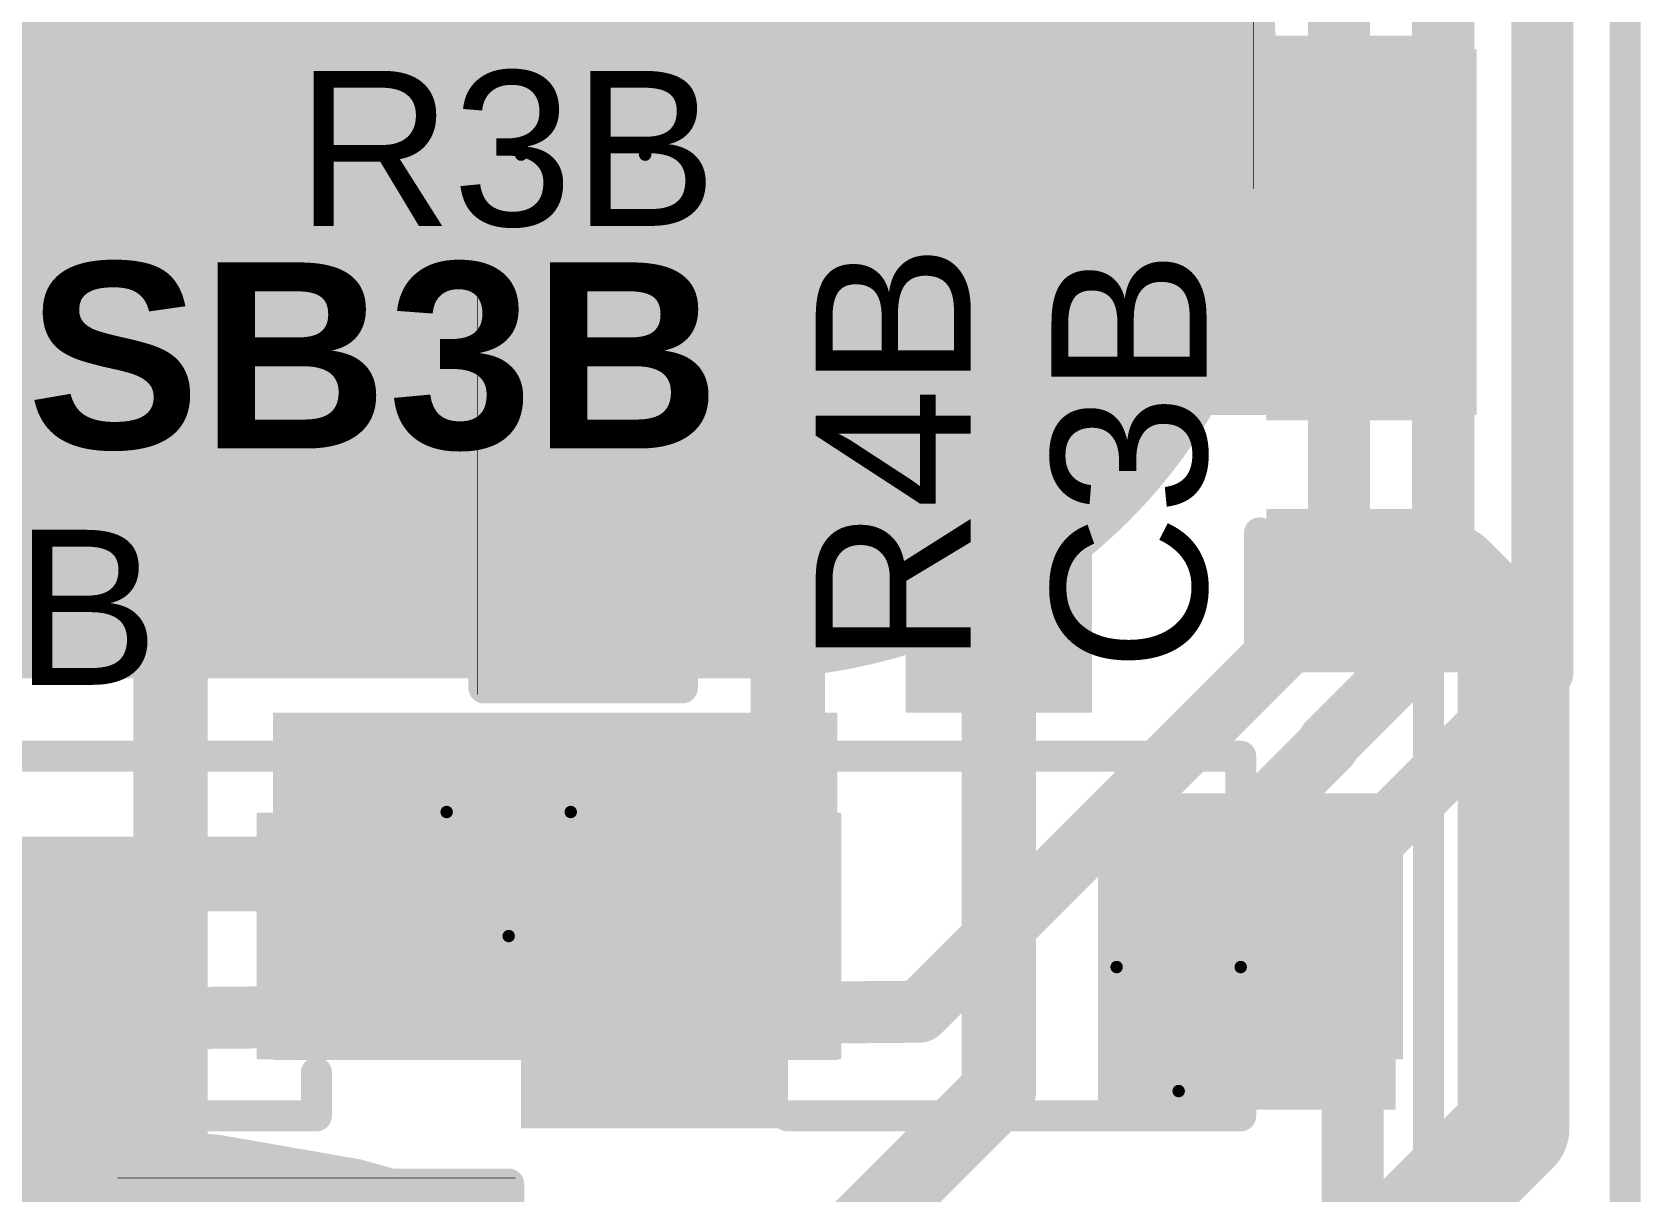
# Model space of a CAD drawing. Header units: inches. Extents: x -3.9 to 9.5, y -7 to 2.6.
# Drawn here: x -2.8957 to -2.6364, y -5.022 to -4.835 of the extents above; entities that cross this region are included whole.
import ezdxf

# ---------------------------------------------------------------- set-up
doc = ezdxf.new("R2010")
doc.units = ezdxf.units.IN
doc.header["$MEASUREMENT"] = 0
for name, color, linetype in [('Board Outline', 216, 'Continuous'), ('Bottom Layer', 5, 'Continuous'), ('Bottom Overlay', 54, 'Continuous'), ('Bottom Paste', 16, 'Continuous'), ('Bottom Solder', 6, 'Continuous'), ('Drill Drawing', 1, 'Continuous'), ('Top Layer', 1, 'Continuous'), ('Top Overlay', 2, 'Continuous'), ('Top Paste', 8, 'Continuous'), ('Top Solder', 216, 'Continuous'), ('Via Holes', 16, 'Continuous')]:
    doc.layers.add(name, color=color, linetype=linetype)
doc.styles.add('Arial', font='', dxfattribs={"height": 0.2})
doc.styles.add('Arial_Bold', font='', dxfattribs={"height": 0.2})
doc.styles.get('Arial').set_extended_font_data('Arial')
doc.styles.get('Arial_Bold').set_extended_font_data('Arial', bold=True)

# ---------------------------------------------------------------- blocks, each defined once
blk = doc.blocks.new('S______B______0402_89')
at = {"layer": 'Top Layer'}
for points in [[(-0.0275, -0.0125), (-0.0275, 0.0125), (-0.009500000000000003, 0.0125), (-0.009499999999999996, -0.0125)], [(0.009500000000000003, -0.0125), (0.009499999999999996, 0.0125), (0.0275, 0.0125), (0.0275, -0.0125)]]:
    blk.add_hatch(color=1, dxfattribs=at).paths.add_polyline_path(points)
at = {"layer": 'Top Paste'}
for points in [[(-0.0275, -0.0125), (-0.0275, 0.0125), (-0.009500000000000003, 0.0125), (-0.009499999999999996, -0.0125)], [(0.009500000000000003, -0.0125), (0.009499999999999996, 0.0125), (0.0275, 0.0125), (0.0275, -0.0125)]]:
    blk.add_hatch(color=8, dxfattribs=at).paths.add_polyline_path(points)
at = {"layer": 'Top Solder'}
for points in [[(-0.0296654, -0.0146654), (-0.0296654, 0.0146654), (-0.007334600000000003, 0.0146654), (-0.007334599999999997, -0.0146654)], [(0.007334600000000003, -0.0146654), (0.007334599999999997, 0.0146654), (0.0296654, 0.0146654), (0.0296654, -0.0146654)]]:
    blk.add_hatch(color=216, dxfattribs=at).paths.add_polyline_path(points)
at = {"layer": 'Top Overlay'}
for points in [[(-0.031, -0.016, 0.005, 0.005, 0), (-0.031, 0.016, 0.005, 0.005, 0)], [(0.031, 0.016, 0.005, 0.005, 0), (-0.031, 0.016, 0.005, 0.005, 0)], [(0.031, -0.016, 0.005, 0.005, 0), (0.031, 0.016, 0.005, 0.005, 0)], [(0.031, -0.016, 0.005, 0.005, 0), (-0.031, -0.016, 0.005, 0.005, 0)], [(0.032, -0.017, 0.000127, 0.000127, 0), (-0.032, -0.017, 0.000127, 0.000127, 0)]]:
    blk.add_lwpolyline(points, format="xyseb", dxfattribs=at)
for points in [[(-0.03225, 0.016, 0.0025, 0.0025, 1), (-0.02975, 0.016, 0.0025, 0.0025, 1)], [(-0.03225, 0.016, 0.0025, 0.0025, 1), (-0.02975, 0.016, 0.0025, 0.0025, 1)], [(0.02975, 0.016, 0.0025, 0.0025, 1), (0.03225, 0.016, 0.0025, 0.0025, 1)], [(0.02975, 0.016, 0.0025, 0.0025, 1), (0.03225, 0.016, 0.0025, 0.0025, 1)], [(-0.03225, -0.016, 0.0025, 0.0025, 1), (-0.02975, -0.016, 0.0025, 0.0025, 1)], [(-0.03225, -0.016, 0.0025, 0.0025, 1), (-0.02975, -0.016, 0.0025, 0.0025, 1)], [(0.02975, -0.016, 0.0025, 0.0025, 1), (0.03225, -0.016, 0.0025, 0.0025, 1)], [(0.02975, -0.016, 0.0025, 0.0025, 1), (0.03225, -0.016, 0.0025, 0.0025, 1)], [(-0.0320317, -0.017, 6.35e-05, 6.35e-05, 1), (-0.0319683, -0.017, 6.35e-05, 6.35e-05, 1)], [(0.0319683, -0.017, 6.35e-05, 6.35e-05, 1), (0.0320317, -0.017, 6.35e-05, 6.35e-05, 1)]]:
    blk.add_lwpolyline(points, format="xyseb", close=True, dxfattribs=at)
blk = doc.blocks.new('R___0402_152')
at = {"layer": 'Top Layer'}
for points in [[(-0.0275, -0.0125), (-0.0275, 0.0125), (-0.009499999999999998, 0.0125), (-0.009500000000000001, -0.0125)], [(0.009499999999999998, -0.0125), (0.009500000000000001, 0.0125), (0.0275, 0.0125), (0.0275, -0.0125)]]:
    blk.add_hatch(color=1, dxfattribs=at).paths.add_polyline_path(points)
at = {"layer": 'Top Paste'}
for points in [[(-0.0275, -0.0125), (-0.0275, 0.0125), (-0.009499999999999998, 0.0125), (-0.009500000000000001, -0.0125)], [(0.009499999999999998, -0.0125), (0.009500000000000001, 0.0125), (0.0275, 0.0125), (0.0275, -0.0125)]]:
    blk.add_hatch(color=8, dxfattribs=at).paths.add_polyline_path(points)
at = {"layer": 'Top Solder'}
for points in [[(-0.0296654, -0.0146654), (-0.0296654, 0.0146654), (-0.007334599999999998, 0.0146654), (-0.007334600000000002, -0.0146654)], [(0.007334599999999998, -0.0146654), (0.007334600000000002, 0.0146654), (0.0296654, 0.0146654), (0.0296654, -0.0146654)]]:
    blk.add_hatch(color=216, dxfattribs=at).paths.add_polyline_path(points)
at = {"layer": 'Top Overlay'}
for points in [[(-0.031, 0.016, 0.005, 0.005, 0), (-0.031, -0.016, 0.005, 0.005, 0)], [(0.031, 0.016, 0.005, 0.005, 0), (-0.031, 0.016, 0.005, 0.005, 0)], [(0.031, 0.016, 0.005, 0.005, 0), (0.031, -0.016, 0.005, 0.005, 0)], [(0.031, -0.016, 0.005, 0.005, 0), (-0.031, -0.016, 0.005, 0.005, 0)], [(0.032, -0.017, 0.000127, 0.000127, 0), (-0.032, -0.017, 0.000127, 0.000127, 0)]]:
    blk.add_lwpolyline(points, format="xyseb", dxfattribs=at)
for points in [[(-0.03225, 0.016, 0.0025, 0.0025, 1), (-0.02975, 0.016, 0.0025, 0.0025, 1)], [(-0.03225, 0.016, 0.0025, 0.0025, 1), (-0.02975, 0.016, 0.0025, 0.0025, 1)], [(0.02975, 0.016, 0.0025, 0.0025, 1), (0.03225, 0.016, 0.0025, 0.0025, 1)], [(0.02975, 0.016, 0.0025, 0.0025, 1), (0.03225, 0.016, 0.0025, 0.0025, 1)], [(-0.03225, -0.016, 0.0025, 0.0025, 1), (-0.02975, -0.016, 0.0025, 0.0025, 1)], [(-0.03225, -0.016, 0.0025, 0.0025, 1), (-0.02975, -0.016, 0.0025, 0.0025, 1)], [(0.02975, -0.016, 0.0025, 0.0025, 1), (0.03225, -0.016, 0.0025, 0.0025, 1)], [(0.02975, -0.016, 0.0025, 0.0025, 1), (0.03225, -0.016, 0.0025, 0.0025, 1)], [(-0.0320317, -0.017, 6.35e-05, 6.35e-05, 1), (-0.0319683, -0.017, 6.35e-05, 6.35e-05, 1)], [(0.0319683, -0.017, 6.35e-05, 6.35e-05, 1), (0.0320317, -0.017, 6.35e-05, 6.35e-05, 1)]]:
    blk.add_lwpolyline(points, format="xyseb", close=True, dxfattribs=at)
blk = doc.blocks.new('R___0402_159')
at = {"layer": 'Top Layer'}
for points in [[(-0.0275, -0.0125), (-0.0275, 0.0125), (-0.009500000000000003, 0.0125), (-0.009499999999999996, -0.0125)], [(0.009500000000000003, -0.0125), (0.009499999999999996, 0.0125), (0.0275, 0.0125), (0.0275, -0.0125)]]:
    blk.add_hatch(color=1, dxfattribs=at).paths.add_polyline_path(points)
at = {"layer": 'Top Paste'}
for points in [[(-0.0275, -0.0125), (-0.0275, 0.0125), (-0.009500000000000003, 0.0125), (-0.009499999999999996, -0.0125)], [(0.009500000000000003, -0.0125), (0.009499999999999996, 0.0125), (0.0275, 0.0125), (0.0275, -0.0125)]]:
    blk.add_hatch(color=8, dxfattribs=at).paths.add_polyline_path(points)
at = {"layer": 'Top Solder'}
for points in [[(-0.0296654, -0.0146654), (-0.0296654, 0.0146654), (-0.007334600000000003, 0.0146654), (-0.007334599999999997, -0.0146654)], [(0.007334600000000003, -0.0146654), (0.007334599999999997, 0.0146654), (0.0296654, 0.0146654), (0.0296654, -0.0146654)]]:
    blk.add_hatch(color=216, dxfattribs=at).paths.add_polyline_path(points)
at = {"layer": 'Top Overlay'}
for points in [[(-0.031, -0.016, 0.005, 0.005, 0), (-0.031, 0.016, 0.005, 0.005, 0)], [(0.031, 0.016, 0.005, 0.005, 0), (-0.031, 0.016, 0.005, 0.005, 0)], [(0.031, -0.016, 0.005, 0.005, 0), (0.031, 0.016, 0.005, 0.005, 0)], [(0.031, -0.016, 0.005, 0.005, 0), (-0.031, -0.016, 0.005, 0.005, 0)], [(0.032, -0.017, 0.000127, 0.000127, 0), (-0.032, -0.017, 0.000127, 0.000127, 0)]]:
    blk.add_lwpolyline(points, format="xyseb", dxfattribs=at)
for points in [[(-0.03225, 0.016, 0.0025, 0.0025, 1), (-0.02975, 0.016, 0.0025, 0.0025, 1)], [(-0.03225, 0.016, 0.0025, 0.0025, 1), (-0.02975, 0.016, 0.0025, 0.0025, 1)], [(0.02975, 0.016, 0.0025, 0.0025, 1), (0.03225, 0.016, 0.0025, 0.0025, 1)], [(0.02975, 0.016, 0.0025, 0.0025, 1), (0.03225, 0.016, 0.0025, 0.0025, 1)], [(-0.03225, -0.016, 0.0025, 0.0025, 1), (-0.02975, -0.016, 0.0025, 0.0025, 1)], [(-0.03225, -0.016, 0.0025, 0.0025, 1), (-0.02975, -0.016, 0.0025, 0.0025, 1)], [(0.02975, -0.016, 0.0025, 0.0025, 1), (0.03225, -0.016, 0.0025, 0.0025, 1)], [(0.02975, -0.016, 0.0025, 0.0025, 1), (0.03225, -0.016, 0.0025, 0.0025, 1)], [(-0.0320317, -0.017, 6.35e-05, 6.35e-05, 1), (-0.0319683, -0.017, 6.35e-05, 6.35e-05, 1)], [(0.0319683, -0.017, 6.35e-05, 6.35e-05, 1), (0.0320317, -0.017, 6.35e-05, 6.35e-05, 1)]]:
    blk.add_lwpolyline(points, format="xyseb", close=True, dxfattribs=at)
blk = doc.blocks.new('_EMG________B_201')
at = {"layer": 'Bottom Layer'}
h = blk.add_hatch(color=5, dxfattribs=at)
edge = h.paths.add_edge_path()
edge.add_arc((-0.1141722, 0.0005045), 0.0826771, 90, 270)
edge.add_line((-0.1141722, -0.0821726), (0.1141744, -0.0821726))
edge.add_arc((0.1141744, 0.0005045), 0.0826771, 270, 450)
edge.add_line((0.1141744, 0.08318160000000001), (-0.1141722, 0.08318160000000001))
at = {"layer": 'Bottom Paste'}
h = blk.add_hatch(color=16, dxfattribs=at)
edge = h.paths.add_edge_path()
edge.add_arc((-0.1141722, 0.0005045), 0.0826771, 90, 270)
edge.add_line((-0.1141722, -0.0821726), (0.1141744, -0.0821726))
edge.add_arc((0.1141744, 0.0005045), 0.0826771, 270, 450)
edge.add_line((0.1141744, 0.08318160000000001), (-0.1141722, 0.08318160000000001))
at = {"layer": 'Bottom Solder'}
h = blk.add_hatch(color=6, dxfattribs=at)
edge = h.paths.add_edge_path()
edge.add_arc((-0.1141722, 0.0005045), 0.0866771, 90, 270)
edge.add_line((-0.1141722, -0.0861726), (0.1141744, -0.0861726))
edge.add_arc((0.1141744, 0.0005045), 0.0866771, 270, 450)
edge.add_line((0.1141744, 0.08718160000000001), (-0.1141722, 0.08718160000000001))
at = {"layer": 'Bottom Overlay'}
blk.add_lwpolyline([(0.2237505, -0.4317177, 0.005, 0.005, 0), (0.2237505, 0.4317242, 0.005, 0.005, 0)], format="xyseb", dxfattribs=at)
blk = doc.blocks.new('SOD_323_215')
at = {"layer": 'Top Layer'}
for points in [[(-0.02952755, -0.01771655), (-0.06102365, -0.01771655), (-0.06102365, 0.01771655), (-0.02952755, 0.01771655)], [(0.06102365, -0.01771655), (0.02952755, -0.01771655), (0.02952755, 0.01771655), (0.06102365, 0.01771655)]]:
    blk.add_hatch(color=1, dxfattribs=at).paths.add_polyline_path(points)
at = {"layer": 'Top Overlay'}
for points in [[(-0.079, 0.019), (-0.036, 0.019), (-0.036, 0.031), (-0.079, 0.031)], [(-0.079, -0.02), (-0.062, -0.02), (-0.062, 0.02), (-0.079, 0.02)], [(-0.079, -0.031), (-0.036, -0.031), (-0.036, -0.019), (-0.079, -0.019)]]:
    blk.add_hatch(color=2, dxfattribs=at).paths.add_polyline_path(points)
at = {"layer": 'Top Paste'}
for points in [[(-0.02952755, -0.01771655), (-0.06102365, -0.01771655), (-0.06102365, 0.01771655), (-0.02952755, 0.01771655)], [(0.06102365, -0.01771655), (0.02952755, -0.01771655), (0.02952755, 0.01771655), (0.06102365, 0.01771655)]]:
    blk.add_hatch(color=8, dxfattribs=at).paths.add_polyline_path(points)
at = {"layer": 'Top Solder'}
for points in [[(-0.02736215, -0.01988195), (-0.06318905, -0.01988195), (-0.06318905, 0.01988195), (-0.02736215, 0.01988195)], [(0.06318905, -0.01988195), (0.02736215, -0.01988195), (0.02736215, 0.01988195), (0.06318905, 0.01988195)]]:
    blk.add_hatch(color=216, dxfattribs=at).paths.add_polyline_path(points)
at = {"layer": 'Top Overlay'}
for points in [[(-0.036, 0.029, 0.005, 0.005, 0), (0.037, 0.029, 0.005, 0.005, 0)], [(0.037, 0.022, 0.005, 0.005, 0), (0.037, 0.029, 0.005, 0.005, 0)], [(0.037, -0.029, 0.005, 0.005, 0), (0.037, -0.022, 0.005, 0.005, 0)], [(-0.036, -0.029, 0.005, 0.005, 0), (0.037, -0.029, 0.005, 0.005, 0)]]:
    blk.add_lwpolyline(points, format="xyseb", dxfattribs=at)
for points in [[(-0.03725, 0.029, 0.0025, 0.0025, 1), (-0.03475, 0.029, 0.0025, 0.0025, 1)], [(0.03575, 0.029, 0.0025, 0.0025, 1), (0.03825, 0.029, 0.0025, 0.0025, 1)], [(0.03575, 0.029, 0.0025, 0.0025, 1), (0.03825, 0.029, 0.0025, 0.0025, 1)], [(0.03575, 0.022, 0.0025, 0.0025, 1), (0.03825, 0.022, 0.0025, 0.0025, 1)], [(0.03575, -0.022, 0.0025, 0.0025, 1), (0.03825, -0.022, 0.0025, 0.0025, 1)], [(-0.03725, -0.029, 0.0025, 0.0025, 1), (-0.03475, -0.029, 0.0025, 0.0025, 1)], [(0.03575, -0.029, 0.0025, 0.0025, 1), (0.03825, -0.029, 0.0025, 0.0025, 1)], [(0.03575, -0.029, 0.0025, 0.0025, 1), (0.03825, -0.029, 0.0025, 0.0025, 1)]]:
    blk.add_lwpolyline(points, format="xyseb", close=True, dxfattribs=at)
blk = doc.blocks.new('SOD_323_222')
at = {"layer": 'Top Layer'}
for points in [[(-0.02952755, -0.01771655), (-0.06102365, -0.01771655), (-0.06102365, 0.01771655), (-0.02952755, 0.01771655)], [(0.06102365, -0.01771655), (0.02952755, -0.01771655), (0.02952755, 0.01771655), (0.06102365, 0.01771655)]]:
    blk.add_hatch(color=1, dxfattribs=at).paths.add_polyline_path(points)
at = {"layer": 'Top Overlay'}
for points in [[(-0.079, 0.019), (-0.036, 0.019), (-0.036, 0.031), (-0.079, 0.031)], [(-0.079, -0.02), (-0.062, -0.02), (-0.062, 0.02), (-0.079, 0.02)], [(-0.079, -0.031), (-0.036, -0.031), (-0.036, -0.019), (-0.079, -0.019)]]:
    blk.add_hatch(color=2, dxfattribs=at).paths.add_polyline_path(points)
at = {"layer": 'Top Paste'}
for points in [[(-0.02952755, -0.01771655), (-0.06102365, -0.01771655), (-0.06102365, 0.01771655), (-0.02952755, 0.01771655)], [(0.06102365, -0.01771655), (0.02952755, -0.01771655), (0.02952755, 0.01771655), (0.06102365, 0.01771655)]]:
    blk.add_hatch(color=8, dxfattribs=at).paths.add_polyline_path(points)
at = {"layer": 'Top Solder'}
for points in [[(-0.02736215, -0.01988195), (-0.06318905, -0.01988195), (-0.06318905, 0.01988195), (-0.02736215, 0.01988195)], [(0.06318905, -0.01988195), (0.02736215, -0.01988195), (0.02736215, 0.01988195), (0.06318905, 0.01988195)]]:
    blk.add_hatch(color=216, dxfattribs=at).paths.add_polyline_path(points)
at = {"layer": 'Top Overlay'}
for points in [[(-0.036, 0.029, 0.005, 0.005, 0), (0.037, 0.029, 0.005, 0.005, 0)], [(0.037, 0.022, 0.005, 0.005, 0), (0.037, 0.029, 0.005, 0.005, 0)], [(0.037, -0.029, 0.005, 0.005, 0), (0.037, -0.022, 0.005, 0.005, 0)], [(-0.036, -0.029, 0.005, 0.005, 0), (0.037, -0.029, 0.005, 0.005, 0)]]:
    blk.add_lwpolyline(points, format="xyseb", dxfattribs=at)
for points in [[(-0.03725, 0.029, 0.0025, 0.0025, 1), (-0.03475, 0.029, 0.0025, 0.0025, 1)], [(0.03575, 0.029, 0.0025, 0.0025, 1), (0.03825, 0.029, 0.0025, 0.0025, 1)], [(0.03575, 0.029, 0.0025, 0.0025, 1), (0.03825, 0.029, 0.0025, 0.0025, 1)], [(0.03575, 0.022, 0.0025, 0.0025, 1), (0.03825, 0.022, 0.0025, 0.0025, 1)], [(0.03575, -0.022, 0.0025, 0.0025, 1), (0.03825, -0.022, 0.0025, 0.0025, 1)], [(-0.03725, -0.029, 0.0025, 0.0025, 1), (-0.03475, -0.029, 0.0025, 0.0025, 1)], [(0.03575, -0.029, 0.0025, 0.0025, 1), (0.03825, -0.029, 0.0025, 0.0025, 1)], [(0.03575, -0.029, 0.0025, 0.0025, 1), (0.03825, -0.029, 0.0025, 0.0025, 1)]]:
    blk.add_lwpolyline(points, format="xyseb", close=True, dxfattribs=at)
blk = doc.blocks.new('C___0402_250')
at = {"layer": 'Top Layer'}
for points in [[(-0.0275, -0.0125), (-0.0275, 0.0125), (-0.009499999999999998, 0.0125), (-0.009500000000000001, -0.0125)], [(0.009499999999999998, -0.0125), (0.009500000000000001, 0.0125), (0.0275, 0.0125), (0.0275, -0.0125)]]:
    blk.add_hatch(color=1, dxfattribs=at).paths.add_polyline_path(points)
at = {"layer": 'Top Paste'}
for points in [[(-0.0275, -0.0125), (-0.0275, 0.0125), (-0.009499999999999998, 0.0125), (-0.009500000000000001, -0.0125)], [(0.009499999999999998, -0.0125), (0.009500000000000001, 0.0125), (0.0275, 0.0125), (0.0275, -0.0125)]]:
    blk.add_hatch(color=8, dxfattribs=at).paths.add_polyline_path(points)
at = {"layer": 'Top Solder'}
for points in [[(-0.0298622, -0.0148622), (-0.0298622, 0.0148622), (-0.007137799999999999, 0.0148622), (-0.007137800000000001, -0.0148622)], [(0.007137799999999999, -0.0148622), (0.007137800000000001, 0.0148622), (0.0298622, 0.0148622), (0.0298622, -0.0148622)]]:
    blk.add_hatch(color=216, dxfattribs=at).paths.add_polyline_path(points)
at = {"layer": 'Top Overlay'}
for points in [[(-0.031, 0.016, 0.005, 0.005, 0), (-0.011, 0.016, 0.005, 0.005, 0)], [(-0.031, 0.016, 0.005, 0.005, 0), (-0.031, -0.016, 0.005, 0.005, 0)], [(0.011, 0.016, 0.005, 0.005, 0), (0.031, 0.016, 0.005, 0.005, 0)], [(0.031, 0.016, 0.005, 0.005, 0), (0.031, -0.016, 0.005, 0.005, 0)], [(-0.031, -0.016, 0.005, 0.005, 0), (-0.011, -0.016, 0.005, 0.005, 0)], [(0.011, -0.016, 0.005, 0.005, 0), (0.031, -0.016, 0.005, 0.005, 0)]]:
    blk.add_lwpolyline(points, format="xyseb", dxfattribs=at)
for points in [[(-0.03225, 0.016, 0.0025, 0.0025, 1), (-0.02975, 0.016, 0.0025, 0.0025, 1)], [(-0.03225, 0.016, 0.0025, 0.0025, 1), (-0.02975, 0.016, 0.0025, 0.0025, 1)], [(-0.01225, 0.016, 0.0025, 0.0025, 1), (-0.00975, 0.016, 0.0025, 0.0025, 1)], [(0.00975, 0.016, 0.0025, 0.0025, 1), (0.01225, 0.016, 0.0025, 0.0025, 1)], [(0.02975, 0.016, 0.0025, 0.0025, 1), (0.03225, 0.016, 0.0025, 0.0025, 1)], [(0.02975, 0.016, 0.0025, 0.0025, 1), (0.03225, 0.016, 0.0025, 0.0025, 1)], [(-0.03225, -0.016, 0.0025, 0.0025, 1), (-0.02975, -0.016, 0.0025, 0.0025, 1)], [(-0.03225, -0.016, 0.0025, 0.0025, 1), (-0.02975, -0.016, 0.0025, 0.0025, 1)], [(-0.01225, -0.016, 0.0025, 0.0025, 1), (-0.00975, -0.016, 0.0025, 0.0025, 1)], [(0.00975, -0.016, 0.0025, 0.0025, 1), (0.01225, -0.016, 0.0025, 0.0025, 1)], [(0.02975, -0.016, 0.0025, 0.0025, 1), (0.03225, -0.016, 0.0025, 0.0025, 1)], [(0.02975, -0.016, 0.0025, 0.0025, 1), (0.03225, -0.016, 0.0025, 0.0025, 1)]]:
    blk.add_lwpolyline(points, format="xyseb", close=True, dxfattribs=at)

msp = doc.modelspace()

# ---------------------------------------------------------------- hatches: boundary and pattern name
at = {"layer": 'Bottom Layer'}
h = msp.add_hatch(color=5, dxfattribs=at)
edge = h.paths.add_edge_path()
edge.add_arc((-2.8069162, -4.8647837), 0.011811, 0, 360)
h = msp.add_hatch(color=5, dxfattribs=at)
edge = h.paths.add_edge_path()
edge.add_arc((-2.8189162, -4.9707837), 0.011811, 0, 360)
h = msp.add_hatch(color=5, dxfattribs=at)
edge = h.paths.add_edge_path()
edge.add_arc((-2.7109162, -4.9957837), 0.011811, 0, 360)
at = {"layer": 'Top Layer'}
for points in [[(-2.7548964, -4.9447837), (-2.7248964, -4.9447837), (-2.7248964, -4.7987837), (-2.7548964, -4.7987837)], [(-2.7098963, -4.8577837), (-2.6628963, -4.8577837), (-2.6628963, -4.8377837), (-2.7098963, -4.8377837)], [(-2.7098963, -4.8967837), (-2.6628963, -4.8967837), (-2.6628963, -4.8377837), (-2.7098963, -4.8377837)], [(-2.8519162, -4.9377837), (-2.7919162, -4.9377837), (-2.7919162, -4.9117837), (-2.8519162, -4.9117837)], [(-2.8569162, -5.0007837), (-2.7659162, -5.0007837), (-2.7659162, -4.9447837), (-2.8569162, -4.9447837)], [(-2.7239162, -5.0087837), (-2.6759162, -5.0087837), (-2.6759162, -4.9577837), (-2.7239162, -4.9577837)], [(-2.9479162, -5.0507837), (-2.8679162, -5.0507837), (-2.8679162, -4.9647837), (-2.9479162, -4.9647837)]]:
    msp.add_hatch(color=1, dxfattribs=at).paths.add_polyline_path(points)
h = msp.add_hatch(color=1, dxfattribs=at)
edge = h.paths.add_edge_path()
edge.add_arc((-2.8069162, -4.8647837), 0.011811, 0, 360)
h = msp.add_hatch(color=1, dxfattribs=at)
edge = h.paths.add_edge_path()
edge.add_arc((-2.8189162, -4.9707837), 0.011811, 0, 360)
h = msp.add_hatch(color=1, dxfattribs=at)
edge = h.paths.add_edge_path()
edge.add_arc((-2.7109162, -4.9957837), 0.011811, 0, 360)
at = {"layer": 'Via Holes'}
h = msp.add_hatch(color=7, dxfattribs=at)
edge = h.paths.add_edge_path()
edge.add_arc((-2.8069162, -4.8647837), 0.0059055, 0, 360)
h = msp.add_hatch(color=7, dxfattribs=at)
edge = h.paths.add_edge_path()
edge.add_arc((-2.8189162, -4.9707837), 0.0059055, 0, 360)
h = msp.add_hatch(color=7, dxfattribs=at)
edge = h.paths.add_edge_path()
edge.add_arc((-2.7109162, -4.9957837), 0.0059055, 0, 360)

# ---------------------------------------------------------------- linework, layer by layer
at = {"layer": 'Board Outline'}
msp.add_lwpolyline([(-2.6389176, -4.4233231, 0.005, 0.005, 0), (-2.6389162, -5.2837858, 0.005, 0.005, 0)], format="xyseb", dxfattribs=at)
at = {"layer": 'Bottom Layer'}
for points in [[(-2.6522815, -4.938149, 0.01, 0.01, 0), (-2.6522815, -4.7694184, 0.01, 0.01, 0)], [(-2.6682815, -4.931149, 0.01, 0.01, 0), (-2.6682815, -4.7898985, 0.01, 0.01, 0)], [(-2.6850767, -4.9253168, 0.01, 0.01, 0), (-2.6850767, -4.8066232, 0.01, 0.01, 0)], [(-2.7269162, -4.9671563, 0.01, 0.01, 0), (-2.6850767, -4.9253168, 0.01, 0.01, 0)], [(-2.6868359, -4.9497034, 0.01, 0.01, 0), (-2.6682815, -4.931149, 0.01, 0.01, 0)], [(-2.6828688, -4.9687363, 0.01, 0.01, 0), (-2.6522815, -4.938149, 0.01, 0.01, 0)], [(-2.7109162, -4.9741563, 0.01, 0.01, 0), (-2.6868359, -4.950076, 0.01, 0.01, 0)], [(-2.6868359, -4.950076, 0.01, 0.01, 0), (-2.6868359, -4.9497034, 0.01, 0.01, 0)], [(-2.7527443, -4.9929844, 0.01, 0.01, 0), (-2.7269162, -4.9671563, 0.01, 0.01, 0)], [(-3.0899162, -4.9707837, 0.012, 0.012, 0), (-2.8189162, -4.9707837, 0.012, 0.012, 0)], [(-2.8189162, -4.9707837, 0.012, 0.012, 0), (-2.818677, -4.9707837, 0.012, 0.012, 0)], [(-2.6828688, -5.0298311, 0.01, 0.01, 0), (-2.6828688, -4.9687363, 0.01, 0.01, 0)], [(-2.7109162, -4.9957837, 0.01, 0.01, 0), (-2.7109162, -4.9741563, 0.01, 0.01, 0)], [(-3.0708758, -4.9957432, 0.01, 0.01, 0), (-2.8231583, -4.993595, 0.01, 0.01, 0)], [(-2.8231583, -4.993595, 0.01, 0.01, 0), (-2.8230715, -4.9935947, 0.01, 0.01, 0)], [(-2.8230715, -4.9935947, 0.01, 0.01, 0), (-2.810889, -4.9935947, 0.01, 0.01, 0)], [(-2.810889, -4.9935947, 0.01, 0.01, 0), (-2.8079349, -4.993463, 0.01, 0.01, 0)], [(-2.8079349, -4.993463, 0.01, 0.01, 0), (-2.7527443, -4.9929843, 0.01, 0.01, 0)], [(-3.0659163, -5.0992836, 0.02, 0.02, -1.347470357221501), (-2.8344158, -5.4654085, 0.02, 0.02, 0)]]:
    msp.add_lwpolyline(points, format="xyseb", dxfattribs=at)
for points in [[(-2.6875767, -4.9253168, 0.005, 0.005, 1), (-2.6825767, -4.9253168, 0.005, 0.005, 1)], [(-2.6875767, -4.9253168, 0.005, 0.005, 1), (-2.6825767, -4.9253168, 0.005, 0.005, 1)], [(-2.6707815, -4.931149, 0.005, 0.005, 1), (-2.6657815, -4.931149, 0.005, 0.005, 1)], [(-2.6707815, -4.931149, 0.005, 0.005, 1), (-2.6657815, -4.931149, 0.005, 0.005, 1)], [(-2.6547815, -4.938149, 0.005, 0.005, 1), (-2.6497815, -4.938149, 0.005, 0.005, 1)], [(-2.6547815, -4.938149, 0.005, 0.005, 1), (-2.6497815, -4.938149, 0.005, 0.005, 1)], [(-2.6893359, -4.9497034, 0.005, 0.005, 1), (-2.6843359, -4.9497034, 0.005, 0.005, 1)], [(-2.6893359, -4.9497034, 0.005, 0.005, 1), (-2.6843359, -4.9497034, 0.005, 0.005, 1)], [(-2.6893359, -4.950076, 0.005, 0.005, 1), (-2.6843359, -4.950076, 0.005, 0.005, 1)], [(-2.6893359, -4.950076, 0.005, 0.005, 1), (-2.6843359, -4.950076, 0.005, 0.005, 1)], [(-2.7294162, -4.9671563, 0.005, 0.005, 1), (-2.7244162, -4.9671563, 0.005, 0.005, 1)], [(-2.7294162, -4.9671563, 0.005, 0.005, 1), (-2.7244162, -4.9671563, 0.005, 0.005, 1)], [(-2.8219162, -4.9707837, 0.006, 0.006, 1), (-2.8159162, -4.9707837, 0.006, 0.006, 1)], [(-2.8219162, -4.9707837, 0.006, 0.006, 1), (-2.8159162, -4.9707837, 0.006, 0.006, 1)], [(-2.821677, -4.9707837, 0.006, 0.006, 1), (-2.815677, -4.9707837, 0.006, 0.006, 1)], [(-2.6853688, -4.9687363, 0.005, 0.005, 1), (-2.6803688, -4.9687363, 0.005, 0.005, 1)], [(-2.6853688, -4.9687363, 0.005, 0.005, 1), (-2.6803688, -4.9687363, 0.005, 0.005, 1)], [(-2.7134162, -4.9741563, 0.005, 0.005, 1), (-2.7084162, -4.9741563, 0.005, 0.005, 1)], [(-2.7134162, -4.9741563, 0.005, 0.005, 1), (-2.7084162, -4.9741563, 0.005, 0.005, 1)], [(-2.8256583, -4.993595, 0.005, 0.005, 1), (-2.8206583, -4.993595, 0.005, 0.005, 1)], [(-2.8256583, -4.993595, 0.005, 0.005, 1), (-2.8206583, -4.993595, 0.005, 0.005, 1)], [(-2.8255715, -4.9935947, 0.005, 0.005, 1), (-2.8205715, -4.9935947, 0.005, 0.005, 1)], [(-2.8255715, -4.9935947, 0.005, 0.005, 1), (-2.8205715, -4.9935947, 0.005, 0.005, 1)], [(-2.813389, -4.9935947, 0.005, 0.005, 1), (-2.808389, -4.9935947, 0.005, 0.005, 1)], [(-2.813389, -4.9935947, 0.005, 0.005, 1), (-2.808389, -4.9935947, 0.005, 0.005, 1)], [(-2.8104349, -4.993463, 0.005, 0.005, 1), (-2.8054349, -4.993463, 0.005, 0.005, 1)], [(-2.8104349, -4.993463, 0.005, 0.005, 1), (-2.8054349, -4.993463, 0.005, 0.005, 1)], [(-2.7552443, -4.9929843, 0.005, 0.005, 1), (-2.7502443, -4.9929843, 0.005, 0.005, 1)], [(-2.7552443, -4.9929844, 0.005, 0.005, 1), (-2.7502443, -4.9929844, 0.005, 0.005, 1)], [(-2.7134162, -4.9957837, 0.005, 0.005, 1), (-2.7084162, -4.9957837, 0.005, 0.005, 1)]]:
    msp.add_lwpolyline(points, format="xyseb", close=True, dxfattribs=at)
at = {"layer": 'Drill Drawing'}
for points in [[(-2.8169162, -4.8547837, 0.002, 0.002, 0), (-2.7969162, -4.8547837, 0.002, 0.002, 0)], [(-2.8169162, -4.8547837, 0.002, 0.002, 0), (-2.8069162, -4.8747837, 0.002, 0.002, 0)], [(-2.8069162, -4.8747837, 0.002, 0.002, 0), (-2.7969162, -4.8547837, 0.002, 0.002, 0)], [(-2.8289162, -4.9607837, 0.002, 0.002, 0), (-2.8089162, -4.9607837, 0.002, 0.002, 0)], [(-2.8289162, -4.9607837, 0.002, 0.002, 0), (-2.8189162, -4.9807837, 0.002, 0.002, 0)], [(-2.8189162, -4.9807837, 0.002, 0.002, 0), (-2.8089162, -4.9607837, 0.002, 0.002, 0)], [(-2.7209162, -4.9857837, 0.002, 0.002, 0), (-2.7009162, -4.9857837, 0.002, 0.002, 0)], [(-2.7209162, -4.9857837, 0.002, 0.002, 0), (-2.7109162, -5.0057837, 0.002, 0.002, 0)], [(-2.7109162, -5.0057837, 0.002, 0.002, 0), (-2.7009162, -4.9857837, 0.002, 0.002, 0)]]:
    msp.add_lwpolyline(points, format="xyseb", dxfattribs=at)
for points in [[(-2.8174162, -4.8547837, 0.001, 0.001, 1), (-2.8164162, -4.8547837, 0.001, 0.001, 1)], [(-2.8174162, -4.8547837, 0.001, 0.001, 1), (-2.8164162, -4.8547837, 0.001, 0.001, 1)], [(-2.7974162, -4.8547837, 0.001, 0.001, 1), (-2.7964162, -4.8547837, 0.001, 0.001, 1)], [(-2.7974162, -4.8547837, 0.001, 0.001, 1), (-2.7964162, -4.8547837, 0.001, 0.001, 1)], [(-2.8074162, -4.8747837, 0.001, 0.001, 1), (-2.8064162, -4.8747837, 0.001, 0.001, 1)], [(-2.8074162, -4.8747837, 0.001, 0.001, 1), (-2.8064162, -4.8747837, 0.001, 0.001, 1)], [(-2.8294162, -4.9607837, 0.001, 0.001, 1), (-2.8284162, -4.9607837, 0.001, 0.001, 1)], [(-2.8294162, -4.9607837, 0.001, 0.001, 1), (-2.8284162, -4.9607837, 0.001, 0.001, 1)], [(-2.8094162, -4.9607837, 0.001, 0.001, 1), (-2.8084162, -4.9607837, 0.001, 0.001, 1)], [(-2.8094162, -4.9607837, 0.001, 0.001, 1), (-2.8084162, -4.9607837, 0.001, 0.001, 1)], [(-2.8194162, -4.9807837, 0.001, 0.001, 1), (-2.8184162, -4.9807837, 0.001, 0.001, 1)], [(-2.8194162, -4.9807837, 0.001, 0.001, 1), (-2.8184162, -4.9807837, 0.001, 0.001, 1)], [(-2.7214162, -4.9857837, 0.001, 0.001, 1), (-2.7204162, -4.9857837, 0.001, 0.001, 1)], [(-2.7214162, -4.9857837, 0.001, 0.001, 1), (-2.7204162, -4.9857837, 0.001, 0.001, 1)], [(-2.7014162, -4.9857837, 0.001, 0.001, 1), (-2.7004162, -4.9857837, 0.001, 0.001, 1)], [(-2.7014162, -4.9857837, 0.001, 0.001, 1), (-2.7004162, -4.9857837, 0.001, 0.001, 1)], [(-2.7114162, -5.0057837, 0.001, 0.001, 1), (-2.7104162, -5.0057837, 0.001, 0.001, 1)], [(-2.7114162, -5.0057837, 0.001, 0.001, 1), (-2.7104162, -5.0057837, 0.001, 0.001, 1)]]:
    msp.add_lwpolyline(points, format="xyseb", close=True, dxfattribs=at)
at = {"layer": 'Top Layer'}
for points in [[(-2.8734162, -5.0347837, 0.012, 0.012, 0), (-2.8734162, -4.7507837, 0.012, 0.012, 0)], [(-2.8459162, -4.9184258, 0.01, 0.01, 0), (-2.8459162, -4.7653463, 0.01, 0.01, 0)], [(-2.7739162, -4.9715081, 0.012, 0.012, 0), (-2.7739162, -4.8124133, 0.012, 0.012, 0)], [(-2.7398964, -5.0057838, 0.012, 0.012, 0), (-2.7398964, -4.8357837, 0.012, 0.012, 0)], [(-2.8069162, -4.8912837, 0.012, 0.012, 0), (-2.8069162, -4.8647837, 0.012, 0.012, 0)], [(-2.8459162, -4.9184258, 0.01, 0.01, 0), (-2.8400583, -4.9242837, 0.01, 0.01, 0)], [(-2.6818963, -4.9232837, 0.018, 0.018, 0), (-2.6674604, -4.9232837, 0.018, 0.018, 0)], [(-2.6674604, -4.9232837, 0.018, 0.018, 0), (-2.6569162, -4.9338279, 0.018, 0.018, 0)], [(-2.8400583, -4.9242837, 0.01, 0.01, 0), (-2.8109162, -4.9242837, 0.01, 0.01, 0)], [(-2.8109162, -4.9242837, 0.01, 0.01, 0), (-2.8069162, -4.9282837, 0.01, 0.01, 0)], [(-2.6569162, -5.0117837, 0.018, 0.018, 0), (-2.6569162, -4.9338279, 0.018, 0.018, 0)], [(-2.8189162, -4.9677837, 0.012, 0.012, 0), (-2.8189162, -4.9607837, 0.012, 0.012, 0)], [(-2.8219162, -4.9677837, 0.012, 0.012, 0), (-2.8189162, -4.9677837, 0.012, 0.012, 0)], [(-2.7831918, -4.9807837, 0.01, 0.01, 0), (-2.7739162, -4.9715081, 0.01, 0.01, 0)], [(-2.6926406, -4.9827522, 0.01, 0.01, 0), (-2.6926406, -4.9807837, 0.01, 0.01, 0)], [(-2.7033887, -4.9935003, 0.01, 0.01, 0), (-2.6926406, -4.9827522, 0.01, 0.01, 0)], [(-2.7109162, -4.9957837, 0.01, 0.01, 0), (-2.7086328, -4.9935003, 0.01, 0.01, 0)], [(-2.7086328, -4.9935003, 0.01, 0.01, 0), (-2.7033887, -4.9935003, 0.01, 0.01, 0)], [(-2.7708963, -5.0367837, 0.012, 0.012, 0), (-2.7398964, -5.0057838, 0.012, 0.012, 0)], [(-2.7109162, -5.0657837, 0.018, 0.018, 0), (-2.6569162, -5.0117837, 0.018, 0.018, 0)]]:
    msp.add_lwpolyline(points, format="xyseb", dxfattribs=at)
for points in [[(-2.7428964, -4.8357837, 0.006, 0.006, 1), (-2.7368964, -4.8357837, 0.006, 0.006, 1)], [(-2.8099162, -4.8647837, 0.006, 0.006, 1), (-2.8039162, -4.8647837, 0.006, 0.006, 1)], [(-2.8099162, -4.8912837, 0.006, 0.006, 1), (-2.8039162, -4.8912837, 0.006, 0.006, 1)], [(-2.8484162, -4.9184258, 0.005, 0.005, 1), (-2.8434162, -4.9184258, 0.005, 0.005, 1)], [(-2.8484162, -4.9184258, 0.005, 0.005, 1), (-2.8434162, -4.9184258, 0.005, 0.005, 1)], [(-2.6863963, -4.9232837, 0.009, 0.009, 1), (-2.6773963, -4.9232837, 0.009, 0.009, 1)], [(-2.6719604, -4.9232837, 0.009, 0.009, 1), (-2.6629604, -4.9232837, 0.009, 0.009, 1)], [(-2.6719604, -4.9232837, 0.009, 0.009, 1), (-2.6629604, -4.9232837, 0.009, 0.009, 1)], [(-2.8425583, -4.9242837, 0.005, 0.005, 1), (-2.8375583, -4.9242837, 0.005, 0.005, 1)], [(-2.8425583, -4.9242837, 0.005, 0.005, 1), (-2.8375583, -4.9242837, 0.005, 0.005, 1)], [(-2.8134162, -4.9242837, 0.005, 0.005, 1), (-2.8084162, -4.9242837, 0.005, 0.005, 1)], [(-2.8134162, -4.9242837, 0.005, 0.005, 1), (-2.8084162, -4.9242837, 0.005, 0.005, 1)], [(-2.8094162, -4.9282837, 0.005, 0.005, 1), (-2.8044162, -4.9282837, 0.005, 0.005, 1)], [(-2.6614162, -4.9338279, 0.009, 0.009, 1), (-2.6524162, -4.9338279, 0.009, 0.009, 1)], [(-2.6614162, -4.9338279, 0.009, 0.009, 1), (-2.6524162, -4.9338279, 0.009, 0.009, 1)], [(-2.8219162, -4.9607837, 0.006, 0.006, 1), (-2.8159162, -4.9607837, 0.006, 0.006, 1)], [(-2.8249162, -4.9677837, 0.006, 0.006, 1), (-2.8189162, -4.9677837, 0.006, 0.006, 1)], [(-2.8219162, -4.9677837, 0.006, 0.006, 1), (-2.8159162, -4.9677837, 0.006, 0.006, 1)], [(-2.8219162, -4.9677837, 0.006, 0.006, 1), (-2.8159162, -4.9677837, 0.006, 0.006, 1)], [(-2.7769162, -4.9715081, 0.006, 0.006, 1), (-2.7709162, -4.9715081, 0.006, 0.006, 1)], [(-2.7764162, -4.9715081, 0.005, 0.005, 1), (-2.7714162, -4.9715081, 0.005, 0.005, 1)], [(-2.7856918, -4.9807837, 0.005, 0.005, 1), (-2.7806918, -4.9807837, 0.005, 0.005, 1)], [(-2.6951406, -4.9807837, 0.005, 0.005, 1), (-2.6901406, -4.9807837, 0.005, 0.005, 1)], [(-2.6951406, -4.9827522, 0.005, 0.005, 1), (-2.6901406, -4.9827522, 0.005, 0.005, 1)], [(-2.6951406, -4.9827522, 0.005, 0.005, 1), (-2.6901406, -4.9827522, 0.005, 0.005, 1)], [(-2.7111328, -4.9935003, 0.005, 0.005, 1), (-2.7061328, -4.9935003, 0.005, 0.005, 1)], [(-2.7111328, -4.9935003, 0.005, 0.005, 1), (-2.7061328, -4.9935003, 0.005, 0.005, 1)], [(-2.7058887, -4.9935003, 0.005, 0.005, 1), (-2.7008887, -4.9935003, 0.005, 0.005, 1)], [(-2.7058887, -4.9935003, 0.005, 0.005, 1), (-2.7008887, -4.9935003, 0.005, 0.005, 1)], [(-2.7134162, -4.9957837, 0.005, 0.005, 1), (-2.7084162, -4.9957837, 0.005, 0.005, 1)], [(-2.7428964, -5.0057838, 0.006, 0.006, 1), (-2.7368964, -5.0057838, 0.006, 0.006, 1)], [(-2.7428964, -5.0057838, 0.006, 0.006, 1), (-2.7368964, -5.0057838, 0.006, 0.006, 1)], [(-2.6614162, -5.0117837, 0.009, 0.009, 1), (-2.6524162, -5.0117837, 0.009, 0.009, 1)], [(-2.6614162, -5.0117837, 0.009, 0.009, 1), (-2.6524162, -5.0117837, 0.009, 0.009, 1)]]:
    msp.add_lwpolyline(points, format="xyseb", close=True, dxfattribs=at)

# ---------------------------------------------------------------- block references
for name, p in [('_EMG________B_201', (-2.8944052, -4.8530497)), ('SOD_323_215', (-2.886916, -4.9807837)), ('SOD_323_222', (-2.737916, -4.9807837))]:
    msp.add_blockref(name, p)
for name, p, rotation in [('R___0402_159', (-2.6818962, -4.8282837), 270), ('C___0402_250', (-2.6818962, -4.9047837), 90), ('S______B______0402_89', (-2.8069162, -4.9097837), 270), ('R___0402_152', (-2.8499162, -5.0367837), 180)]:
    msp.add_blockref(name, p, dxfattribs=dict(rotation=rotation))

# ---------------------------------------------------------------- texts
at = {"layer": 'Top Overlay'}
for s, height, style, p in [('R3B', 0.025, 'Arial', (-2.8532387, -4.8662796)), ('SB3B', 0.03, 'Arial_Bold', (-2.8965834, -4.9021643)), ('D2B', 0.025, 'Arial', (-2.9432387, -4.9402796))]:
    msp.add_text(s, height=height, dxfattribs=dict(at, style=style)).set_placement(p)
at = {"layer": 'Top Overlay', "style": 'Arial'}
for s, p in [('R4B', (-2.7444203, -4.9371062)), ('C3B', (-2.7064203, -4.9381062))]:
    msp.add_text(s, height=0.025, rotation=90, dxfattribs=at).set_placement(p)

doc.saveas('drawing.dxf')
